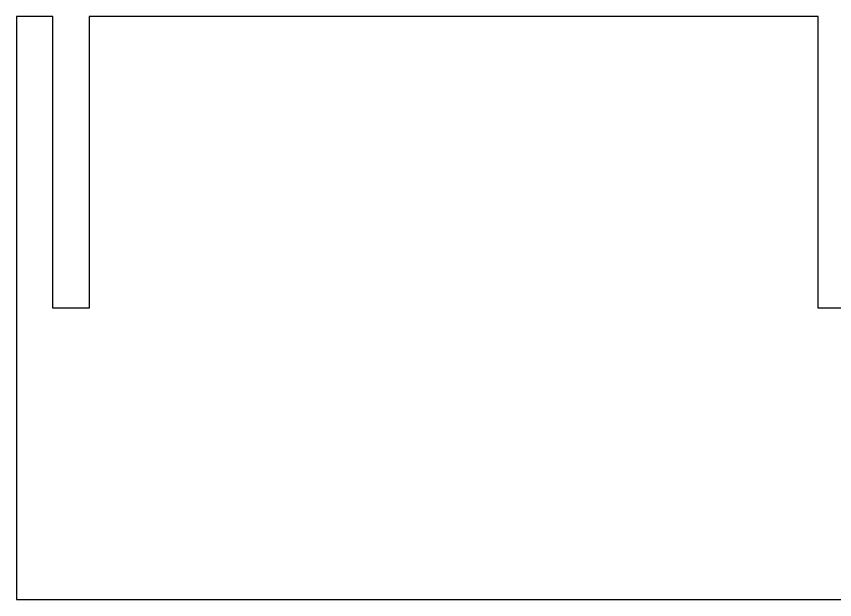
# Model space of a CAD drawing. Header units: inches. Extents: x 0.5 to 38, y -22.4 to -0.5.
# Drawn here: x 0.5 to 6.11, y -18 to -14 of the extents above; entities that cross this region are included whole.
import ezdxf

# ---------------------------------------------------------------- set-up
doc = ezdxf.new("R2010")
doc.units = ezdxf.units.IN
doc.header["$MEASUREMENT"] = 0
doc.layers.add('Layer 3', color=7, linetype='Continuous')

msp = doc.modelspace()

# ---------------------------------------------------------------- linework, layer by layer
at = {"layer": 'Layer 3', "color": 18, "lineweight": 25, "true_color": 0x010101}
for points in [[(0.75, -14), (0.5, -14)], [(0.5, -14), (0.5, -18)], [(0.75, -16), (0.75, -14)], [(6, -14), (1, -14)], [(1, -14), (1, -16)], [(6, -16), (6, -14)], [(1, -16), (0.75, -16)], [(6.25, -16), (6, -16)], [(0.5, -18), (22.25, -18)]]:
    msp.add_lwpolyline(points, dxfattribs=at)

doc.saveas('drawing.dxf')
